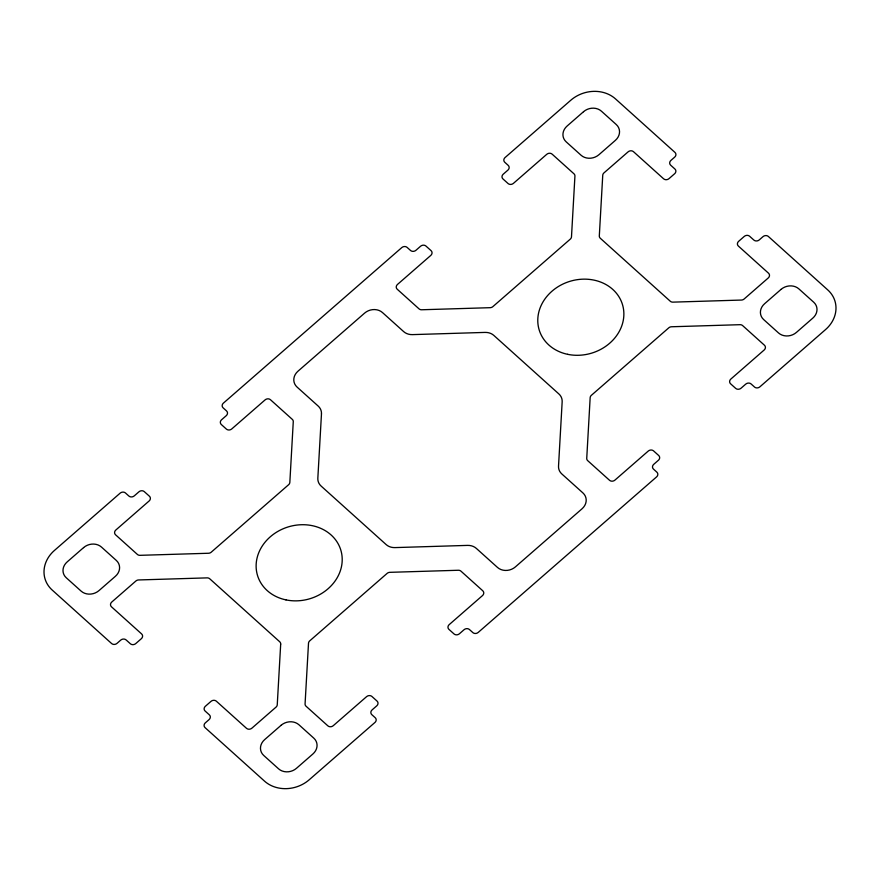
<?xml version="1.0" encoding="UTF-8"?>
<svg xmlns="http://www.w3.org/2000/svg" width="880" height="880" viewBox="0 0 880 880"><rect width="100%" height="100%" fill="white"/><g stroke="black" fill="none" stroke-linecap="round" stroke-linejoin="round"><path stroke-width="1.32" d="M280.687 644.105L277.255 704.726A3.839 3.311 -17.2 0 1 276.012 707.135L251.889 728.178A3.839 3.311 -17.2 0 1 246.521 728.332L216.205 701.063A3.839 3.311 -17.2 0 0 211.002 701.36L205.205 706.431A3.839 3.311 -17.2 0 0 205.106 711.029L209.352 714.846A3.839 3.311 -17.2 0 1 209.077 719.598L205.15 723.03A3.839 3.311 -17.2 0 0 205.062 727.617L264.506 781.121A32.01 27.588 -17.2 0 0 309.221 779.768L375.111 722.315A3.839 3.311 -17.2 0 0 375.21 717.717L371.811 714.659A3.839 3.311 -17.2 0 1 372.075 709.918L376.772 705.826A3.839 3.311 -17.2 0 0 377.036 701.074L371.778 696.344A3.839 3.311 -17.2 0 0 366.575 696.652L333.245 725.703A3.839 3.311 -17.2 0 1 327.888 725.868L306.053 706.222A3.839 3.311 -17.2 0 1 305.074 703.89L308.506 643.258A3.839 3.311 -17.2 0 1 309.749 640.849L387.112 573.397A3.839 3.311 -17.2 0 1 389.851 572.33L458.337 570.262A3.839 3.311 -17.2 0 1 460.966 571.164L482.801 590.81A3.839 3.311 -17.2 0 1 482.526 595.551L449.031 624.778A3.839 3.311 -17.2 0 0 448.932 629.365L454.19 634.084A3.839 3.311 -17.2 0 0 459.393 633.787L464.079 629.695A3.839 3.311 -17.2 0 1 469.447 629.53L473.011 632.731A3.839 3.311 -17.2 0 0 478.214 632.423L656.59 476.894A3.839 3.311 -17.2 0 0 656.865 472.153L653.466 469.095A3.839 3.311 -17.2 0 1 653.73 464.343L658.603 460.086A3.839 3.311 -17.2 0 0 658.691 455.499L653.433 450.769A3.839 3.311 -17.2 0 0 648.241 451.077L614.911 480.139A3.839 3.311 -17.2 0 1 609.543 480.293L587.708 460.658A3.839 3.311 -17.2 0 1 586.74 458.315L590.161 397.683A3.839 3.311 -17.2 0 1 591.415 395.285L668.778 327.833A3.839 3.311 -17.2 0 1 671.506 326.766L740.003 324.687A3.839 3.311 -17.2 0 1 742.621 325.589L764.456 345.235A3.839 3.311 -17.2 0 1 764.181 349.987L730.686 379.203A3.839 3.311 -17.2 0 0 730.587 383.79L735.68 388.377A3.839 3.311 -17.2 0 0 741.048 388.212L745.745 384.12A3.839 3.311 -17.2 0 1 751.102 383.955L754.666 387.156A3.839 3.311 -17.2 0 0 759.869 386.848L825.583 329.549A32.01 27.588 -17.2 0 0 827.827 289.982L768.207 236.335A3.839 3.311 -17.2 0 0 763.004 236.632L759.253 239.91A3.839 3.311 -17.2 0 1 753.885 240.075L749.474 236.115A3.839 3.311 -17.2 0 0 744.271 236.412L738.474 241.483A3.839 3.311 -17.2 0 0 738.375 246.07L768.526 273.207A3.839 3.311 -17.2 0 1 768.262 277.959L744.128 299.002A3.839 3.311 -17.2 0 1 741.389 300.058L672.903 302.137A3.839 3.311 -17.2 0 1 670.274 301.235L600.292 238.249A3.839 3.311 -17.2 0 1 599.313 235.906L602.745 175.285A3.839 3.311 -17.2 0 1 603.988 172.876L628.111 151.844A3.839 3.311 -17.2 0 1 633.479 151.679L663.63 178.816A3.839 3.311 -17.2 0 0 668.998 178.651L674.806 173.58A3.839 3.311 -17.2 0 0 674.894 168.993L670.648 165.165A3.839 3.311 -17.2 0 1 670.923 160.413L674.674 157.146A3.839 3.311 -17.2 0 0 674.949 152.394L615.494 98.89A32.01 27.588 -17.2 0 0 570.79 100.243L504.889 157.707A3.839 3.311 -17.2 0 0 504.801 162.294L508.189 165.352A3.839 3.311 -17.2 0 1 507.925 170.104L503.063 174.35A3.839 3.311 -17.2 0 0 502.964 178.937L508.222 183.667A3.839 3.311 -17.2 0 0 513.425 183.37L546.755 154.308A3.839 3.311 -17.2 0 1 552.123 154.143L573.947 173.789A3.839 3.311 -17.2 0 1 574.926 176.132L571.494 236.753A3.839 3.311 -17.2 0 1 570.251 239.162L492.888 306.614A3.839 3.311 -17.2 0 1 490.149 307.681L421.663 309.76A3.839 3.311 -17.2 0 1 419.034 308.858L397.21 289.212A3.839 3.311 -17.2 0 1 397.474 284.46L430.804 255.398A3.839 3.311 -17.2 0 0 431.068 250.646L425.81 245.927A3.839 3.311 -17.2 0 0 420.607 246.224L415.921 250.316A3.839 3.311 -17.2 0 1 410.553 250.481L406.989 247.291A3.839 3.311 -17.2 0 0 401.786 247.588L223.234 403.271A3.839 3.311 -17.2 0 0 223.135 407.869L226.534 410.927A3.839 3.311 -17.2 0 1 226.27 415.668L221.397 419.925A3.839 3.311 -17.2 0 0 221.309 424.512L226.402 429.099A3.839 3.311 -17.2 0 0 231.77 428.934L265.1 399.883A3.839 3.311 -17.2 0 1 270.457 399.718L292.292 419.364A3.839 3.311 -17.2 0 1 293.271 421.696L289.839 482.328A3.839 3.311 -17.2 0 1 288.596 484.737L211.233 552.189A3.839 3.311 -17.2 0 1 208.494 553.256L140.008 555.324A3.839 3.311 -17.2 0 1 137.379 554.422L115.544 534.776A3.839 3.311 -17.2 0 1 115.819 530.035L149.314 500.808A3.839 3.311 -17.2 0 0 149.413 496.221L144.155 491.502A3.839 3.311 -17.2 0 0 138.952 491.799L134.255 495.891A3.839 3.311 -17.2 0 1 128.898 496.056L125.334 492.855A3.839 3.311 -17.2 0 0 120.131 493.163L54.417 550.462A32.01 27.588 -17.2 0 0 52.173 590.029L111.628 643.544A3.839 3.311 -17.2 0 0 116.996 643.379L120.747 640.101A3.839 3.311 -17.2 0 1 126.115 639.936L130.526 643.896A3.839 3.311 -17.2 0 0 135.729 643.599L141.361 638.682A3.839 3.311 -17.2 0 0 141.625 633.941L111.474 606.804A3.839 3.311 -17.2 0 1 111.749 602.052L135.872 581.02A3.839 3.311 -17.2 0 1 138.611 579.953L207.097 577.874A3.839 3.311 -17.2 0 1 209.726 578.776L279.708 641.762A3.839 3.311 -17.2 0 1 280.687 644.105M321.475 413.908L317.834 478.236A12.804 11.033 -17.2 0 0 321.09 486.035L386.155 544.588A12.804 11.033 -17.2 0 0 394.911 547.602L467.588 545.391A12.804 11.033 -17.2 0 1 476.344 548.405L497.508 567.446A12.804 11.033 -17.2 0 0 515.383 566.907L582.043 508.783A12.804 11.033 -17.2 0 0 582.945 492.954L561.781 473.913A12.804 11.033 -17.2 0 1 558.525 466.114L562.166 401.775A12.804 11.033 -17.2 0 0 558.91 393.976L493.845 335.423A12.804 11.033 -17.2 0 0 485.089 332.409L412.412 334.62A12.804 11.033 -17.2 0 1 403.656 331.606L382.492 312.565A12.804 11.033 -17.2 0 0 364.617 313.104L297.957 371.228A12.804 11.033 -17.2 0 0 297.055 387.057L318.219 406.098A12.804 11.033 -17.2 0 1 321.475 413.908M83.589 547.602L67.155 561.924A12.804 11.033 -17.2 0 0 66.253 577.753L81.125 591.129A12.804 11.033 -17.2 0 0 99 590.59L115.434 576.268A12.804 11.033 -17.2 0 0 116.325 560.439L101.464 547.063A12.804 11.033 -17.2 0 0 83.589 547.602M583.528 111.705L567.094 126.038A12.804 11.033 -17.2 0 0 566.203 141.867L581.064 155.243A12.804 11.033 -17.2 0 0 598.95 154.704L615.373 140.371A12.804 11.033 -17.2 0 0 616.275 124.542L601.403 111.166A12.804 11.033 -17.2 0 0 583.528 111.705M281.061 725.318L264.627 739.64A12.804 11.033 -17.2 0 0 263.736 755.469L278.597 768.845A12.804 11.033 -17.2 0 0 296.472 768.306L312.906 753.973A12.804 11.033 -17.2 0 0 313.797 738.144L298.936 724.768A12.804 11.033 -17.2 0 0 281.061 725.318M781 289.421L764.566 303.754A12.804 11.033 -17.2 0 0 763.675 319.583L778.536 332.959A12.804 11.033 -17.2 0 0 796.422 332.409L812.845 318.087A12.804 11.033 -17.2 0 0 813.747 302.258L798.875 288.882A12.804 11.033 -17.2 0 0 781 289.421M567.622 354.321A43.538 37.51 -17.2 0 0 622.908 306.108A43.538 37.51 -17.2 0 0 551.947 291.236A43.538 37.51 -17.2 0 0 567.622 354.321M285.967 599.885A43.538 37.51 -17.2 0 0 341.253 551.683A43.538 37.51 -17.2 0 0 270.292 536.8A43.538 37.51 -17.2 0 0 285.967 599.885"/></g></svg>
